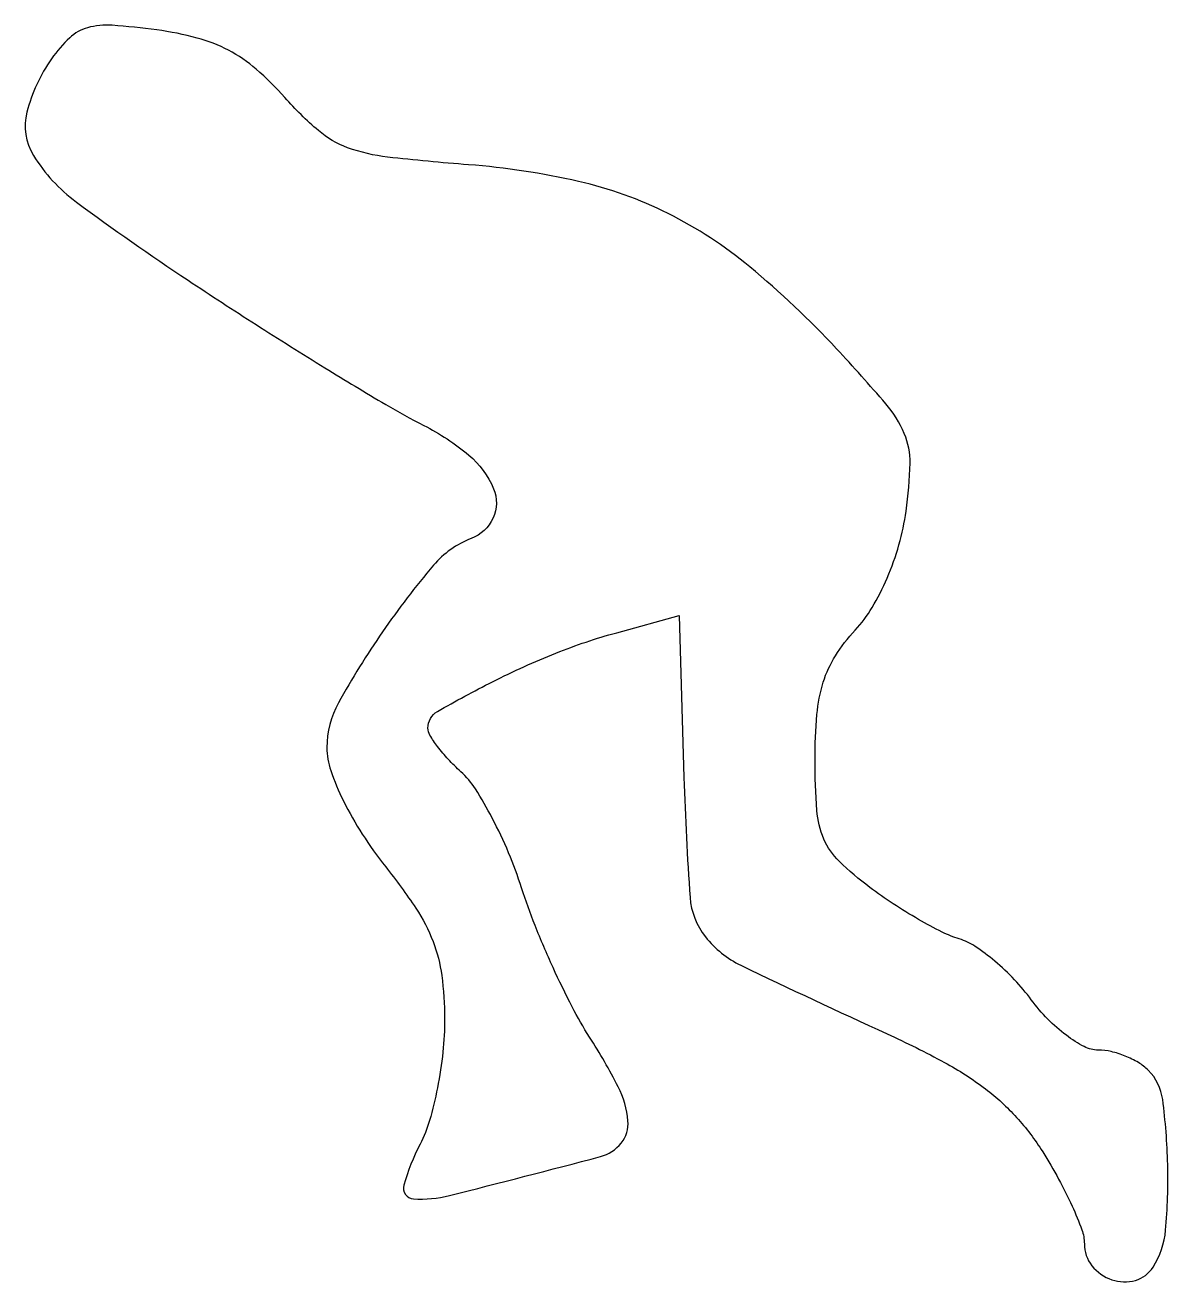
# Model space of a CAD drawing. Extents: x 0.1 to 68, y 0.2 to 74.9.
import ezdxf

# ---------------------------------------------------------------- set-up
doc = ezdxf.new("R2010")
doc.units = 0

msp = doc.modelspace()

# ---------------------------------------------------------------- linework, layer by layer
msp.add_lwpolyline([(1.638602, 72.89442, 0.089829), (0.174722, 69.717899, 0.204018), (0.561797, 67.154266, 0.096), (3.113811, 64.380484, 0.0124), (9.75, 59.734413, 0.004243), (13.794533, 57.098902, 0.004239), (17.884375, 54.531635, 0.004151), (21.492577, 52.35023, 0.016708), (23.75, 51.110958, -0.057183), (26.428398, 49.34509, -0.119614), (27.901341, 47.348377, -0.209855), (27.873126, 45.61028, -0.196068), (26.571923, 44.389226, 0.125987), (24.333435, 42.801061, 0.024681), (21.306265, 38.849687, 0.024626), (18.683422, 34.620604, 0.127151), (18, 31.976621, 0.083295), (18.229862, 30.606386, 0.031329), (18.981035, 28.804878, 0.028779), (20.098996, 26.830524, 0.024722), (21.490294, 24.890731, -0.021463), (23.284473, 22.423326, -0.054026), (24.305145, 20.452463, -0.060018), (24.820041, 18.436042, -0.032017), (24.990294, 15.864307, -0.027134), (24.886847, 13.882858, -0.021514), (24.567589, 11.762372, -0.021995), (24.098875, 9.817081, -0.049579), (23.53767, 8.40997, 0.051129), (22.573026, 5.969415, 0.475821), (23.140939, 5.16373, 0.079399), (25.278182, 5.356384, 0.002232), (34.25, 7.67431, 0.160658), (35.489612, 8.479193, 0.194072), (35.887449, 9.798205, 0.09574), (35.304271, 11.816114, 0.024623), (33.606391, 14.77144, -0.023689), (32.57089, 16.566064, -0.012018), (31.431894, 18.912376, -0.01191), (30.370225, 21.395173, -0.017406), (29.565087, 23.632392, 0.021798), (28.790329, 25.727273, 0.020877), (27.826036, 27.777843, 0.021344), (26.82357, 29.512557, 0.067239), (25.958697, 30.537379, -0.021312), (25.208824, 31.276506, -0.02597), (24.575367, 32.031527, -0.025962), (24.118851, 32.70715, -0.136416), (24, 33.134664, -0.267702), (24.563321, 34.111404, -0.014229), (27.843552, 35.886676, -0.021869), (31.608357, 37.585467, -0.027947), (35.214877, 38.797723), (38.929755, 39.81939), (39.214877, 30.195359, 0.010489), (39.575903, 23.0658, 0.150728), (40.484813, 20.727798, 0.11365), (42.600049, 19.036487, 0.004888), (51.278197, 14.968119, -0.016992), (54.69382, 13.264834, -0.038049), (57.129282, 11.694732, -0.046729), (58.973613, 10.003642, -0.043083), (60.528197, 7.955333, -0.016264), (61.474436, 6.342476, -0.018355), (62.273908, 4.734266, -0.017882), (62.8503, 3.327541, -0.088509), (63, 2.488487, 0.168379), (63.449209, 1.19238, 0.145228), (64.631298, 0.357187, 0.151826), (66.036973, 0.321598, 0.184628), (67.085612, 1.104283, 0.119682), (67.828334, 3.299543, 0.028114), (67.952524, 7.203879, 0.026147), (67.65622, 11.059549, 0.165594), (66.8, 12.8, 0.061353), (66.211263, 13.259612, 0.039099), (65.432544, 13.6475, 0.038888), (64.595556, 13.912145, 0.057188), (63.829937, 14, -0.121111), (62.997461, 14.204646, -0.040553), (61.930479, 14.878295, -0.037562), (60.825847, 15.845783, -0.034954), (59.849317, 16.989939, 0.030631), (58.850907, 18.180401, 0.027545), (57.680231, 19.285508, 0.028583), (56.517791, 20.158915, 0.073484), (55.56938, 20.606005, -0.042643), (54.554146, 21.01038, -0.014471), (53.153193, 21.763437, -0.014271), (51.646105, 22.688892, -0.015935), (50.25, 23.666957, -0.0321), (48.436122, 25.217077, -0.098915), (47.526263, 26.540535, -0.083016), (47.110879, 28.242095, -0.018448), (47, 31.246172, -0.021336), (47.114848, 33.936304, -0.053767), (47.489969, 35.858157, -0.065597), (48.209127, 37.421287, -0.047155), (49.383257, 38.945281, 0.053373), (50.391856, 40.288558, 0.033314), (51.285414, 42.044186, 0.031813), (51.984739, 44.017455, 0.033902), (52.41037, 46.022207, 0.029472), (52.645197, 48.862149, 0.107554), (52.304479, 50.626989, 0.076275), (51.201533, 52.397001, 0.010333), (48.277113, 55.663665, 0.031738), (43.119883, 60.531137, 0.057407), (38.264526, 63.700845, 0.059729), (32.95183, 65.60622, 0.037419), (26.414041, 66.59589, -0.009301), (21.60712, 67.049241, -0.059544), (19.230861, 67.609596, -0.089523), (17.493287, 68.625573, -0.034773), (15.5, 70.586397, 0.032974), (13.798276, 72.27248, 0.0573), (12.159498, 73.394551, 0.056532), (10.29319, 74.124799, 0.031203), (7.888602, 74.606321, 0.016366), (5.239345, 74.878885, 0.084485), (3.777976, 74.734064, 0.122329), (2.716976, 74.139475, 0.05143)], format="xyb", close=True)

doc.saveas('drawing.dxf')
